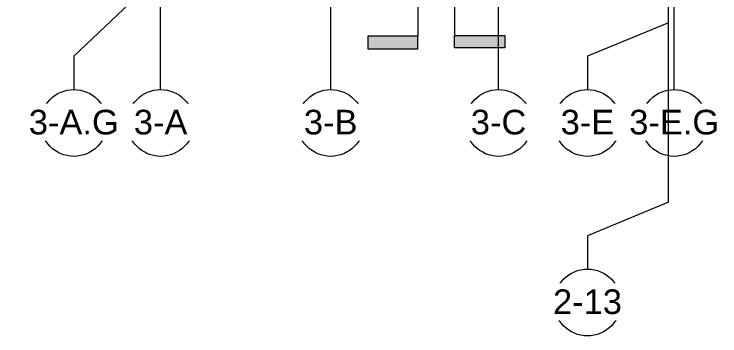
# Model space of a CAD drawing. Header units: inches. Extents: x 25369 to 33163, y -23509 to -20274.
# Drawn here: x 27790 to 28804, y -23509 to -23047 of the extents above; entities that cross this region are included whole.
import ezdxf

# ---------------------------------------------------------------- set-up
doc = ezdxf.new("R2010")
doc.units = ezdxf.units.IN
doc.header["$MEASUREMENT"] = 0
doc.linetypes.add('Grid Line 1_2_', pattern=[0.875, 0.5, -0.125, 0.125, -0.125])
for name, color, linetype, lineweight in [('G-ANNO-SYMB', 111, 'Continuous', 9), ('S-GRID', 1, 'Continuous', 9), ('S-GRID-IDEN', 1, 'Continuous', 9)]:
    doc.layers.add(name, color=color, linetype=linetype, lineweight=lineweight)
doc.styles.add('Arial', font='arial.ttf', dxfattribs={"height": 35.407186})

# ---------------------------------------------------------------- blocks, each defined once
blk = doc.blocks.new('Section - 3_32_ x 3_8_-18514-Overall Floor Plan')
at = {"layer": 'G-ANNO-SYMB'}
blk.add_hatch(color=256, dxfattribs=at).paths.add_polyline_path([(0, 0.375), (0, 0), (-0.09375, 0), (-0.09375, 0.375)], flags=0)
for p, q in [((0, 0.375), (-0.09375, 0.375)), ((-0.09375, 0.375), (-0.09375, 0)), ((0, 0), (0, 0.375)), ((-0.09375, 0), (0, 0))]:
    blk.add_line(p, q, dxfattribs=at)
blk = doc.blocks.new('Grid - Grid Head - Circle-14747-Overall Floor Plan')
at = {"layer": 'S-GRID-IDEN'}
blk.add_circle((0, 0), 0.25, dxfattribs=at)

msp = doc.modelspace()

# ---------------------------------------------------------------- linework, layer by layer
at = {"layer": 'G-ANNO-SYMB'}
for p, q in [((28370.3, -20694.3), (28370.3, -23078.5)), ((28423, -20695.6), (28423, -23077.3))]:
    msp.add_line(p, q, dxfattribs=at)
at = {"layer": 'S-GRID', "linetype": 'Grid Line 1_2_'}
for p, q in [((28000.7, -23155.1), (28000.7, -20370)), ((28245, -23155.1), (28245, -20370)), ((28486.2, -23155.1), (28486.2, -20370)), ((28730.5, -23059.1), (28730.5, -22458.6)), ((28738.5, -23155.1), (28738.5, -22458.6))]:
    msp.add_line(p, q, dxfattribs=at)
at = {"layer": 'S-GRID'}
for p, q in [((27992.7, -22996.3), (27875.9, -23107.1)), ((28730.5, -23059.1), (28613.9, -23107.1)), ((27875.9, -23107.1), (27875.9, -23155.1)), ((28613.9, -23107.1), (28613.9, -23155.1)), ((28730.5, -23317.2), (28613.9, -23365.2)), ((28613.9, -23365.2), (28613.9, -23413.2))]:
    msp.add_line(p, q, dxfattribs=at)

# ---------------------------------------------------------------- block references
at = {"layer": 'G-ANNO-SYMB', "xscale": 191.9999999999999, "yscale": 191.9999999999999, "zscale": 191.9999999999999, "rotation": 89.99999999999947}
msp.add_blockref('Section - 3_32_ x 3_8_-18514-Overall Floor Plan', (28370.3, -23078.5), dxfattribs=at)
at = {"layer": 'G-ANNO-SYMB', "extrusion": (0, 0, -1), "xscale": 191.9999999999999, "yscale": 191.9999999999999, "zscale": 191.9999999999999, "rotation": 90.00000000000053}
msp.add_blockref('Section - 3_32_ x 3_8_-18514-Overall Floor Plan', (-28423, -23077.3), dxfattribs=at)
at = {"layer": 'S-GRID-IDEN', "xscale": 191.9999999999999, "yscale": 191.9999999999999, "zscale": 191.9999999999999}
for p in [(27875.9, -23203.1), (28000.7, -23203.1), (28245, -23203.1), (28486.2, -23203.1), (28738.5, -23203.1), (28613.9, -23461.2)]:
    msp.add_blockref('Grid - Grid Head - Circle-14747-Overall Floor Plan', p, dxfattribs=at)

# ---------------------------------------------------------------- next in the draw order: texts
at = {"layer": 'S-GRID-IDEN', "char_height": 35.41, "attachment_point": 2, "line_spacing_factor": 0.938532, "style": 'Arial', "bg_fill": 3, "box_fill_scale": 1.25, "bg_fill_color": 0, "bg_fill_transparency": 0}
for s, insert, width in [('3-A', (28000.7, -23184.2), 91.584), ('3-B', (28245, -23184.2), 91.584), ('3-C', (28486.2, -23184.2), 94.608), ('3-E.G', (28738.5, -23184.2), 153.792), ('2-13', (28613.9, -23442.4), 117.936)]:
    msp.add_mtext(s, dxfattribs=dict(at, insert=insert, width=width))

# ---------------------------------------------------------------- next in the draw order: linework, layer by layer
at = {"layer": 'S-GRID', "linetype": 'Grid Line 1_2_'}
msp.add_line((28730.5, -23317.2), (28730.5, -22542.6), dxfattribs=at)

# ---------------------------------------------------------------- next in the draw order: block references
at = {"layer": 'S-GRID-IDEN', "xscale": 191.9999999999999, "yscale": 191.9999999999999, "zscale": 191.9999999999999}
msp.add_blockref('Grid - Grid Head - Circle-14747-Overall Floor Plan', (28613.9, -23203.1), dxfattribs=at)

# ---------------------------------------------------------------- next in the draw order: texts
at = {"layer": 'S-GRID-IDEN', "insert": (27875.9, -23184.2), "char_height": 35.41, "width": 153.792, "attachment_point": 2, "line_spacing_factor": 0.938532, "style": 'Arial', "bg_fill": 3, "box_fill_scale": 1.25, "bg_fill_color": 0, "bg_fill_transparency": 0}
msp.add_mtext('3-A.G', dxfattribs=at)

# ---------------------------------------------------------------- next in the draw order: texts
at = {"layer": 'S-GRID-IDEN', "insert": (28613.9, -23184.2), "char_height": 35.41, "width": 91.584, "attachment_point": 2, "line_spacing_factor": 0.938532, "style": 'Arial', "bg_fill": 3, "box_fill_scale": 1.25, "bg_fill_color": 0, "bg_fill_transparency": 0}
msp.add_mtext('3-E', dxfattribs=at)

doc.saveas('drawing.dxf')
